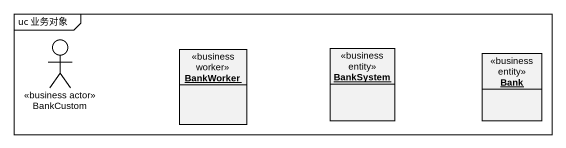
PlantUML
@startuml
mainframe uc 业务对象
allowmixing
hide circle
hide empty members
actor BankCustom <<business actor>>
object BankWorker <<business worker>>
object BankSystem <<business entity>>
object Bank <<business entity>>
@enduml
